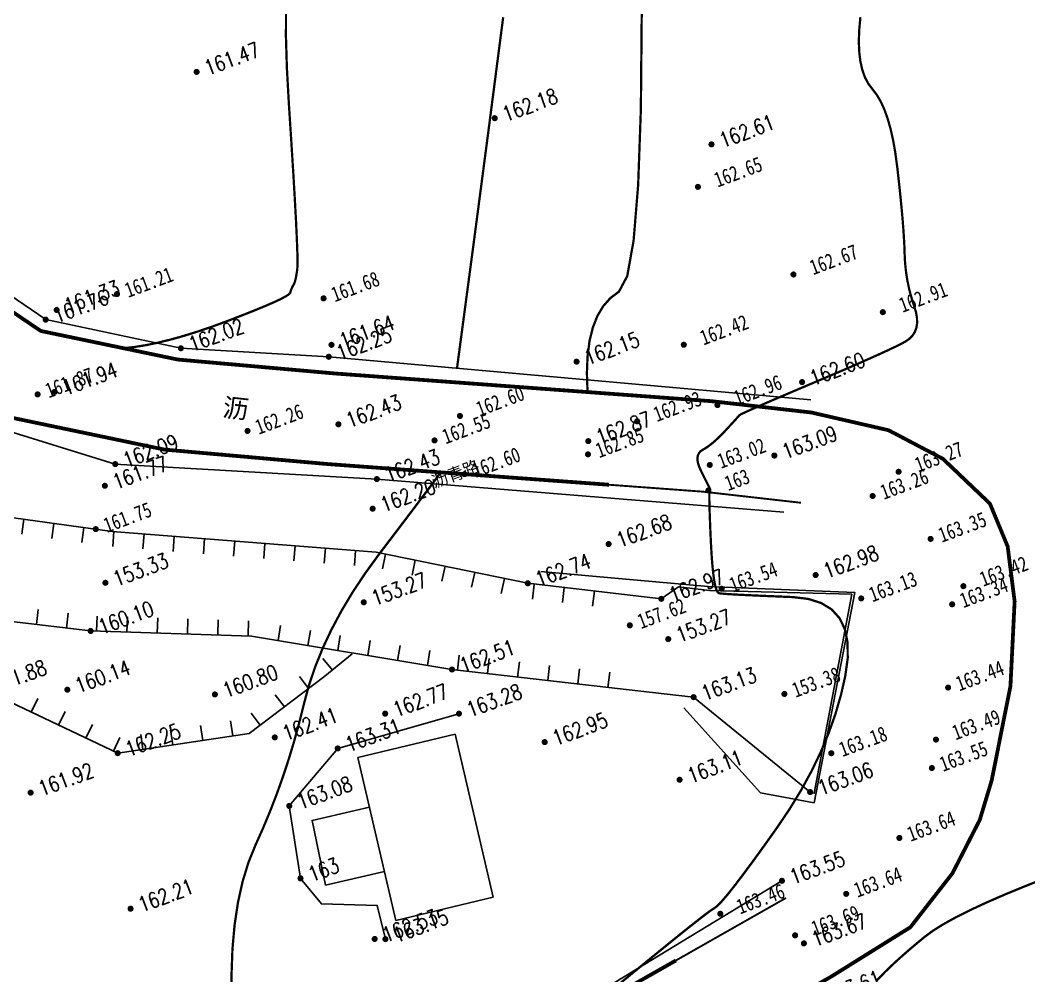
# Model space of a CAD drawing. Header units: millimetres. Extents: x -1471591 to 944464, y -468930 to 547002.
# Drawn here: x 540609 to 607174, y 20590 to 83664 of the extents above; entities that cross this region are included whole.
import ezdxf
from ezdxf.enums import TextEntityAlignment as Align

# ---------------------------------------------------------------- set-up
doc = ezdxf.new("R2010")
doc.units = ezdxf.units.MM
doc.header["$LTSCALE"] = 10
for name, color, linetype in [('DGX', 252, 'Continuous'), ('DLSS', 252, 'Continuous'), ('DMTZ', 252, 'Continuous'), ('GCD', 252, 'Continuous'), ('JMD', 252, 'Continuous'), ('ZBTZ', 252, 'Continuous')]:
    doc.layers.add(name, color=color, linetype=linetype)
doc.styles.get("Standard").update_dxf_attribs({"font": 'simplex.shx', "width": 0.8, "bigfont": 'hztxt.shx'})
doc.styles.add('宋体', font='', dxfattribs={"height": 1.25, "bigfont": 'hztxt.shx'})
doc.styles.get('宋体').set_extended_font_data('SimSun')
doc.linetypes.add('447', pattern='A,8,-1,[148,AAA.SHX,S=1,R=0,X=0,Y=0],-1', length=10)
doc.linetypes.add('X33', pattern='A,2,[150,symbolx.shx,S=1,R=0,X=0,Y=1],1e-11', length=2)
doc.linetypes.add('X34', pattern='A,2,[150,symbolx.shx,S=1,R=0,X=0,Y=0],1e-11', length=2)

# ---------------------------------------------------------------- blocks, each defined once
blk = doc.blocks.new('GC200')
at = {"layer": 'GCD', "const_width": 0.2, "flags": 128}
blk.add_lwpolyline([(-0.1, 0, 1), (0.1, 0, 1)], format="xyb", close=True, dxfattribs=at)
blk = doc.blocks.new('地形')
at = {"color": 0, "linetype": 'Continuous', "elevation": 152.25, "flags": 128}
blk.add_lwpolyline([(27.322, -81.707), (30.23, -78.613), (33.01, -66.08), (35.536, -56.756), (41.709, -42.09), (46.341, -34.147), (51.091, -30.01), (56.139, -27.344), (58.737, -20.883), (61.427, -17.047), (66.603, -18.091), (70.105, -19.676), (75.249, -15.154), (77.176, -13.918), (79.43, -15.1), (82.786, -17.772), (93.119, -22.943), (103.288, -28.193), (113.117, -32.228), (124.733, -38.932), (135.735, -44.55)], dxfattribs=at)
at = {"color": 0, "linetype": 'Continuous', "lineweight": 25, "const_width": 0.25, "elevation": 152.25, "flags": 128}
blk.add_lwpolyline([(131.839, -62.098), (125.615, -63.093), (111.126, -66.272), (105.516, -67.947), (88.548, -74.952), (77.021, -80.4), (62.728, -87.973), (56.188, -91.779), (54.655, -92.93)], dxfattribs=at)
at = {"color": 0, "linetype": 'Continuous', "const_width": 0.125, "elevation": 152.25}
blk.add_lwpolyline([(131.839, -62.098), (125.615, -63.093), (111.126, -66.272), (105.516, -67.947), (88.548, -74.952), (77.021, -80.4), (62.728, -87.973), (56.188, -91.779), (54.655, -92.93)], dxfattribs=at)
at = {"layer": 'DGX', "color": 252, "linetype": 'Continuous', "const_width": 0.15, "flags": 128}
for points in [[(142.983, 0.205), (139.482, -6.407), (135.824, -13.284), (132.01, -20.426)], [(165.065, -8.05), (164.705, -8.795), (164.414, -9.495), (164.194, -10.152), (164.044, -10.765), (163.963, -11.335), (163.952, -11.86), (164.012, -12.342), (164.141, -12.78), (164.28, -13.228), (164.37, -13.742), (164.41, -14.321), (164.401, -14.964), (164.342, -15.673), (164.234, -16.447), (164.076, -17.285), (163.869, -18.189), (163.642, -19.094), (163.425, -19.935), (163.219, -20.713), (163.023, -21.428), (162.837, -22.079), (162.661, -22.667), (162.496, -23.192), (162.341, -23.654), (162.2, -24.085), (162.076, -24.518), (161.97, -24.953), (161.882, -25.39), (161.811, -25.83), (161.758, -26.272), (161.722, -26.716), (161.704, -27.162), (161.674, -27.584), (161.603, -27.957), (161.491, -28.28), (161.337, -28.554), (161.142, -28.777), (160.906, -28.951), (160.629, -29.076), (160.31, -29.151), (159.91, -29.201), (159.389, -29.252), (158.747, -29.303), (157.984, -29.355), (157.1, -29.408), (156.095, -29.461), (154.969, -29.514), (153.723, -29.568), (152.495, -29.621), (151.427, -29.669), (150.518, -29.712), (149.77, -29.751), (149.18, -29.786), (148.751, -29.816), (148.481, -29.842), (148.37, -29.864), (148.324, -29.891), (148.248, -29.932), (148.14, -29.989), (148.001, -30.061), (147.832, -30.148), (147.632, -30.249), (147.4, -30.366), (147.139, -30.498), (146.867, -30.63), (146.608, -30.747), (146.362, -30.85), (146.128, -30.939), (145.906, -31.013), (145.696, -31.073), (145.499, -31.119), (145.314, -31.15), (145.148, -31.19), (145.008, -31.263), (144.895, -31.369), (144.807, -31.507), (144.746, -31.679), (144.71, -31.883), (144.701, -32.121), (144.717, -32.391), (144.745, -32.662), (144.771, -32.902), (144.793, -33.112), (144.812, -33.29), (144.827, -33.438), (144.84, -33.556), (144.85, -33.642), (144.857, -33.697), (144.86, -33.735), (144.861, -33.767), (144.858, -33.794), (144.852, -33.816), (144.842, -33.832), (144.83, -33.843), (144.814, -33.849), (144.795, -33.85), (144.76, -33.897), (144.695, -34.044), (144.601, -34.291), (144.478, -34.637), (144.325, -35.083), (144.143, -35.628), (143.931, -36.272), (143.69, -37.016), (143.456, -37.764), (143.264, -38.418), (143.114, -38.98), (143.007, -39.449), (142.943, -39.825), (142.921, -40.108), (142.941, -40.299), (143.004, -40.397), (143.147, -40.472), (143.408, -40.595), (143.787, -40.765), (144.285, -40.983), (144.901, -41.248), (145.635, -41.562), (146.487, -41.922), (147.457, -42.331), (148.38, -42.804), (149.09, -43.36), (149.589, -43.998), (149.874, -44.719), (149.948, -45.522), (149.809, -46.408), (149.457, -47.376), (148.893, -48.426), (148.185, -49.503), (147.403, -50.552), (146.547, -51.571), (145.615, -52.563), (144.61, -53.525), (143.529, -54.459), (142.374, -55.364), (141.145, -56.241), (139.947, -57.05), (138.888, -57.753), (137.967, -58.35), (137.184, -58.842), (136.54, -59.228), (136.035, -59.507), (135.668, -59.681), (135.439, -59.749), (135.123, -59.821), (134.494, -60.006), (133.552, -60.305), (132.297, -60.717), (130.729, -61.244), (128.848, -61.883), (126.654, -62.637)], [(156.859, -65.553), (155.237, -65.578), (153.755, -65.626), (152.412, -65.696), (151.209, -65.788), (150.145, -65.903), (149.221, -66.041), (148.437, -66.2), (147.792, -66.383), (147.232, -66.575), (146.701, -66.763), (146.199, -66.948), (145.726, -67.13), (145.282, -67.308), (144.868, -67.484), (144.483, -67.655), (144.127, -67.824), (143.787, -67.982)], [(129.73, 5.682), (129.098, 4.005), (128.429, 2.037), (127.724, -0.222), (127.04, -2.487), (126.435, -4.476), (125.907, -6.187), (125.458, -7.62), (125.086, -8.777), (124.793, -9.656), (124.578, -10.258), (124.441, -10.583), (124.346, -10.76), (124.257, -10.918), (124.174, -11.058), (124.097, -11.179), (124.026, -11.282), (123.96, -11.366), (123.901, -11.431), (123.847, -11.478), (123.796, -11.518), (123.746, -11.561), (123.696, -11.608), (123.646, -11.659), (123.596, -11.714), (123.546, -11.772), (123.497, -11.835), (123.448, -11.901), (123.334, -11.966), (123.089, -12.022), (122.715, -12.071), (122.21, -12.112), (121.575, -12.145), (120.809, -12.17), (119.914, -12.187), (118.888, -12.197), (117.823, -12.191), (116.812, -12.16), (115.854, -12.106), (114.949, -12.028), (114.098, -11.926), (113.299, -11.801), (112.554, -11.651), (111.862, -11.477)], [(160.53, 22.596), (157.212, 12.854), (154.245, 4.393), (151.627, -2.784), (149.36, -8.68), (147.443, -13.292), (145.876, -16.623), (144.659, -18.671), (143.792, -19.436), (143.121, -19.63), (142.489, -19.965), (141.896, -20.44), (141.343, -21.055), (140.83, -21.81), (140.356, -22.706), (139.922, -23.742), (139.527, -24.918)], [(128.59, -26.484), (128.442, -26.588), (128.134, -26.791), (127.667, -27.093), (127.041, -27.494), (126.254, -27.995), (125.309, -28.594), (124.204, -29.292), (122.939, -30.089), (121.635, -30.949), (120.412, -31.832), (119.27, -32.741), (118.209, -33.674), (117.228, -34.631), (116.329, -35.614), (115.51, -36.621), (114.772, -37.652), (114.064, -38.684), (113.336, -39.692), (112.587, -40.675), (111.817, -41.635), (111.027, -42.571), (110.216, -43.482), (109.385, -44.37), (108.532, -45.234), (107.689, -46.151), (106.883, -47.201), (106.115, -48.384), (105.385, -49.698), (104.692, -51.145), (104.037, -52.724), (103.42, -54.436)]]:
    blk.add_lwpolyline(points, dxfattribs=at)
at = {"layer": 'DLSS', "linetype": 'Continuous', "lineweight": 25, "const_width": 0.25, "flags": 128}
for points in [[(138.712, -31.144), (121.8, -23.358), (112.043, -18.687), (102.939, -12.93), (94.742, -1.379), (91.595, 7.291), (88.646, 20.805), (89.685, 29.517), (92.271, 37.105), (98.887, 50.274), (100.051, 54.5), (99.955, 58.597), (98.945, 62.071), (95.367, 70.886), (93.812, 78.492), (94.498, 86.515), (98.221, 100.4), (102.43, 112.22), (105.505, 119.504), (110.784, 124.829)], [(140.041, -25.154), (124.348, -17.929), (114.95, -13.43), (107.144, -8.494), (100.102, 1.43), (97.368, 8.961), (94.72, 21.097), (95.565, 28.18), (97.814, 34.781), (104.511, 48.111), (106.067, 53.758), (105.932, 59.52), (104.617, 64.042), (101.131, 72.629), (99.861, 78.844), (100.428, 85.475), (103.951, 98.615), (108.021, 110.046), (110.579, 116.105), (114.607, 120.168)]]:
    blk.add_lwpolyline(points, dxfattribs=at)
at = {"layer": 'DLSS', "linetype": 'Continuous', "const_width": 0.125, "flags": 128}
for points in [[(138.712, -31.144), (121.8, -23.358), (112.043, -18.687), (102.939, -12.93), (94.742, -1.379), (91.595, 7.291), (88.646, 20.805), (89.685, 29.517), (92.271, 37.105), (98.887, 50.274), (100.051, 54.5), (99.955, 58.597), (98.945, 62.071), (95.367, 70.886), (93.812, 78.492), (94.498, 86.515), (98.221, 100.4), (102.43, 112.22), (105.505, 119.504), (110.784, 124.829)], [(140.041, -25.154), (124.348, -17.929), (114.95, -13.43), (107.144, -8.494), (100.102, 1.43), (97.368, 8.961), (94.72, 21.097), (95.565, 28.18), (97.814, 34.781), (104.511, 48.111), (106.067, 53.758), (105.932, 59.52), (104.617, 64.042), (101.131, 72.629), (99.861, 78.844), (100.428, 85.475), (103.951, 98.615), (108.021, 110.046), (110.579, 116.105), (114.607, 120.168)]]:
    blk.add_lwpolyline(points, dxfattribs=at)
at = {"layer": 'DLSS', "linetype": 'Continuous', "lineweight": 25, "elevation": 152.25, "flags": 128}
for points in [[(140.041, -25.154, 0.25, 0.25, 0), (146.967, -28.343, 0.25, 0.25, 0), (152.885, -31.355, 0.25, 0.25, 0), (157.249, -34.237, 0.25, 0.25, 0), (159.946, -37.259, 0.25, 0.25, 0), (161.817, -41.116, 0.25, 0.25, 0), (161.925, -44.173, 0.25, 0.25, 0), (161.083, -47.736, 0.25, 0.25, 0), (158.865, -52.88, 0.25, 0.25, 0), (155.518, -58.28, 0.25, 0.25, 0), (153.876, -60.436, 0.25, 0.25, 0), (150.952, -63.104, 0.25, 0.25, 0), (147.104, -65.465, 0.25, 0.25, 0), (141.042, -66.692, 0.25, 0.25, 0), (130.443, -68.386, 0.25, 0.25, 0)], [(138.712, -31.144, 0.00000215, 0.00000215, 0), (144.352, -33.741, 0.00000215, 0.00000215, 0), (150.165, -36.7, 0.00000215, 0.00000215, 0), (152.554, -38.508, 0.00000215, 0.00000215, 0), (154.472, -40.59, 0.00000215, 0.00000215, 0), (155.545, -42.249, 0.00000215, 0.00000215, 0), (155.773, -44.037, 0.00000215, 0.00000215, 0), (155.249, -46.158, 0.00000215, 0.00000215, 0), (153.128, -50.72, 0.00000215, 0.00000215, 0), (150.39, -55.152, 0.00000215, 0.00000215, 0), (148.472, -57.429, 0.00000215, 0.00000215, 0), (146.033, -59.022, 0.00000215, 0.00000215, 0), (143.261, -60.198, 0.00000215, 0.00000215, 0), (140.096, -60.778, 0.00000215, 0.00000215, 0), (131.839, -62.098, 0.00000215, 0.00000215, 0)]]:
    blk.add_lwpolyline(points, format="xyseb", dxfattribs=at)
at = {"layer": 'DLSS', "linetype": 'Continuous', "const_width": 0.125, "elevation": 152.25, "flags": 128}
for points in [[(152.885, -31.355), (146.967, -28.343), (140.041, -25.154)], [(150.165, -36.7), (144.352, -33.741), (138.712, -31.144)]]:
    blk.add_lwpolyline(points, dxfattribs=at)
at = {"layer": 'DLSS', "linetype": 'Continuous', "const_width": 0.125, "elevation": 152.25}
blk.add_lwpolyline([(140.096, -60.778), (131.839, -62.098)], dxfattribs=at)
at = {"layer": 'DMTZ', "linetype": 'Continuous', "elevation": 152.25, "flags": 128}
for points in [[(137.126, -38.288), (131.409, -35.358), (122.76, -29.923), (106.929, -22.538), (96.734, -17.042), (79.802, -6.795), (71.977, 1.508), (65.17, 4.801), (61.696, 7.463), (53.808, 15.715)], [(71.098, -34.703), (76.332, -31.939), (76.719, -22.339), (75.6, -17.297), (78.996, -17.858), (81.219, -21.454), (89.854, -26.023), (95.32, -29.344), (102.135, -36.373), (110.718, -38.194), (116.719, -36.413), (118.923, -35.666)], [(101.742, -19.742), (101.268, -20.622)], [(103.503, -20.691), (103.028, -21.571)], [(105.263, -21.64), (104.789, -22.52)], [(107.026, -22.583), (106.604, -23.49)], [(108.839, -23.429), (108.416, -24.335)], [(110.651, -24.274), (110.229, -25.181)], [(112.464, -25.12), (112.041, -26.026)], [(100.086, -26.54), (100.545, -25.651)], [(101.863, -27.457), (102.322, -26.569)], [(114.276, -25.965), (113.854, -26.872)], [(116.089, -26.811), (115.666, -27.717)], [(103.655, -28.344), (104.035, -27.419)], [(117.901, -27.657), (117.479, -28.563)], [(105.505, -29.103), (105.885, -28.178)], [(119.714, -28.502), (119.291, -29.408)], [(107.355, -29.863), (107.735, -28.938)], [(109.205, -30.622), (109.585, -29.697)], [(121.526, -29.348), (121.104, -30.254)], [(111.055, -31.382), (111.435, -30.457)], [(123.301, -30.263), (122.769, -31.11)], [(97.739, -31.838), (98.457, -31.142)], [(112.906, -32.141), (113.285, -31.216)], [(124.994, -31.327), (124.462, -32.174)], [(99.131, -33.274), (99.849, -32.578)], [(114.651, -33.113), (115.151, -32.247)], [(126.688, -32.391), (126.156, -33.238)], [(116.384, -34.113), (116.883, -33.247)], [(128.381, -33.455), (127.849, -34.302)], [(100.523, -34.71), (101.241, -34.014)], [(118.116, -35.113), (118.616, -34.247)], [(130.074, -34.519), (129.542, -35.366)], [(117.335, -36.205), (117.014, -35.258)], [(119.848, -36.113), (120.348, -35.247)], [(101.915, -36.146), (102.633, -35.45)], [(103.782, -36.723), (103.99, -35.744)], [(115.425, -36.797), (115.14, -35.839)], [(131.786, -35.551), (131.33, -36.441)], [(105.739, -37.138), (105.946, -36.159)], [(107.695, -37.553), (107.903, -36.575)], [(113.508, -37.366), (113.223, -36.408)], [(121.58, -37.112), (122.08, -36.246)], [(133.566, -36.464), (133.11, -37.354)], [(109.652, -37.968), (109.859, -36.99)], [(111.59, -37.935), (111.306, -36.977)], [(123.312, -38.112), (123.812, -37.246)], [(135.346, -37.376), (134.89, -38.266)], [(125.053, -39.096), (125.508, -38.205)], [(126.835, -40.005), (127.289, -39.114)], [(128.616, -40.915), (129.071, -40.024)], [(130.397, -41.824), (130.852, -40.933)], [(132.178, -42.734), (132.633, -41.843)], [(133.96, -43.643), (134.414, -42.752)]]:
    blk.add_lwpolyline(points, dxfattribs=at)
at = {"layer": 'DMTZ', "linetype": 'X33', "elevation": 152.25, "flags": 128}
for points in [[(138.517, -32.019), (124.493, -25.423), (108.667, -18.447), (100.195, -11.899), (94.409, -3.743), (91.9, 2.848), (88.765, 13.783)], [(148.87, -36.888), (138.517, -32.019)], [(144.035, -54.79), (144.262, -54.963), (151.177, -43.529), (142.486, -39.999), (140.637, -39.069), (139.302, -39.404), (137.126, -38.288)], [(114.382, -54.061), (114.66, -51.788), (111.243, -50.403), (110.538, -48.339), (111.519, -43.601), (115.841, -41.17), (124.141, -41.825)], [(135.735, -44.55), (139.026, -46.23), (144.035, -54.79)]]:
    blk.add_lwpolyline(points, dxfattribs=at)
at = {"layer": 'DMTZ', "linetype": 'X34', "elevation": 152.25, "flags": 128}
for points in [[(140.218, -24.36), (124.347, -16.754), (115.405, -12.804), (107.71, -7.907), (100.849, 1.8), (97.975, 10.71)], [(153.145, -30.555), (140.218, -24.36)], [(140.24, -59.626), (132.043, -61.183)], [(132.043, -61.183), (125.306, -62.462), (110.959, -65.645), (104.774, -67.083), (87.957, -73.83), (77.774, -79.045)]]:
    blk.add_lwpolyline(points, dxfattribs=at)
at = {"layer": 'JMD', "linetype": '447', "flags": 128}
for points, elevation in [([(137.353, -37.263), (132.483, -34.921)], 152.25), ([(138.172, -46.663), (140.953, -53.698), (144.033, -55.549), (151.41, -43.485), (142.476, -39.727), (137.353, -37.263)], 152.25), ([(115.891, -49.848), (111.937, -49.334), (112.594, -45.028), (116.451, -45.529)], 315.341)]:
    blk.add_lwpolyline(points, dxfattribs=dict(at, elevation=elevation))
at = {"layer": 'JMD', "linetype": 'Continuous', "elevation": 152.25, "flags": 128}
blk.add_lwpolyline([(115.461, -53.152), (116.882, -42.208), (123.431, -43.008), (122.01, -53.952)], close=True, dxfattribs=at)
at = {"layer": 'GCD'}
ref = blk.add_blockref('GC200', (122.771, 3.914, 313.722), dxfattribs=at)
ref.add_attrib('height', '161.47', dxfattribs={"height": 1, "width": 0.8}).set_placement((123.371, 3.914, 313.722), align=Align.MIDDLE_LEFT)
ref = blk.add_blockref('GC200', (140.126, -5.841, 314.425), dxfattribs=at)
ref.add_attrib('height', '162.18', dxfattribs={"height": 1, "width": 0.8}).set_placement((140.726, -5.841, 314.425), align=Align.MIDDLE_LEFT)
ref = blk.add_blockref('GC200', (108.611, -7.566, 313.576), dxfattribs=at)
ref.add_attrib('height', '161.33', dxfattribs={"height": 1, "width": 0.8}).set_placement((109.211, -7.566, 313.576), align=Align.MIDDLE_LEFT)
ref = blk.add_blockref('GC200', (107.71, -7.907, 314.011), dxfattribs=at)
ref.add_attrib('height', '161.76', dxfattribs={"height": 1, "width": 0.8}).set_placement((108.31, -7.907, 314.011), align=Align.MIDDLE_LEFT)
at = {"layer": 'GCD', "linetype": 'Continuous'}
ref = blk.add_blockref('GC200', (112.714, -7.976, 313.463), dxfattribs=at)
ref.add_attrib('height', '161.21', dxfattribs={"linetype": 'Continuous', "height": 1, "style": '宋体', "width": 0.8}).set_placement((113.314, -7.976, 313.463), align=Align.MIDDLE_LEFT)
ref = blk.add_blockref('GC200', (105.484, -12.345, 314.124), dxfattribs=at)
ref.add_attrib('height', '161.87', dxfattribs={"linetype": 'Continuous', "height": 1, "style": '宋体', "width": 0.8}).set_placement((106.084, -12.345, 314.124), align=Align.MIDDLE_LEFT)
at = {"layer": 'GCD'}
ref = blk.add_blockref('GC200', (152.917, -12.475, 314.856), dxfattribs=at)
ref.add_attrib('height', '162.61', dxfattribs={"height": 1, "width": 0.8}).set_placement((153.517, -12.475, 314.856), align=Align.MIDDLE_LEFT)
ref = blk.add_blockref('GC200', (106.588, -12.584, 314.194), dxfattribs=at)
ref.add_attrib('height', '161.94', dxfattribs={"height": 1, "width": 0.8}).set_placement((107.188, -12.584, 314.194), align=Align.MIDDLE_LEFT)
ref = blk.add_blockref('GC200', (115.405, -12.804, 314.269), dxfattribs=at)
ref.add_attrib('height', '162.02', dxfattribs={"height": 1, "width": 0.8}).set_placement((116.005, -12.804, 314.269), align=Align.MIDDLE_LEFT)
at = {"layer": 'GCD', "linetype": 'Continuous'}
ref = blk.add_blockref('GC200', (125.376, -13.02, 313.928), dxfattribs=at)
ref.add_attrib('height', '161.68', dxfattribs={"linetype": 'Continuous', "height": 1, "style": '宋体', "width": 0.8}).set_placement((125.976, -13.02, 313.928), align=Align.MIDDLE_LEFT)
ref = blk.add_blockref('GC200', (151.096, -14.785, 314.9), dxfattribs=at)
ref.add_attrib('height', '162.65', dxfattribs={"linetype": 'Continuous', "height": 1, "style": '宋体', "width": 0.8}).set_placement((152.296, -14.785, 314.9), align=Align.MIDDLE_LEFT)
at = {"layer": 'GCD'}
ref = blk.add_blockref('GC200', (124.794, -16.076, 313.889), dxfattribs=at)
ref.add_attrib('height', '161.64', dxfattribs={"height": 1, "width": 0.8}).set_placement((125.394, -16.076, 313.889), align=Align.MIDDLE_LEFT)
ref = blk.add_blockref('GC200', (124.347, -16.754, 314.502), dxfattribs=at)
ref.add_attrib('height', '162.25', dxfattribs={"height": 1, "width": 0.8}).set_placement((124.947, -16.754, 314.502), align=Align.MIDDLE_LEFT)
ref = blk.add_blockref('GC200', (108.667, -18.447, 314.335), dxfattribs=at)
ref.add_attrib('height', '162.09', dxfattribs={"height": 1, "width": 0.8}).set_placement((109.267, -18.447, 314.335), align=Align.MIDDLE_LEFT)
ref = blk.add_blockref('GC200', (107.524, -19.549, 314.024), dxfattribs=at)
ref.add_attrib('height', '161.77', dxfattribs={"height": 1, "width": 0.8}).set_placement((108.124, -19.549, 314.024), align=Align.MIDDLE_LEFT)
at = {"layer": 'GCD', "linetype": 'Continuous'}
ref = blk.add_blockref('GC200', (117.612, -19.456, 314.51), dxfattribs=at)
ref.add_attrib('height', '162.26', dxfattribs={"linetype": 'Continuous', "height": 1, "style": '宋体', "width": 0.8}).set_placement((118.212, -19.456, 314.51), align=Align.MIDDLE_LEFT)
at = {"layer": 'GCD'}
ref = blk.add_blockref('GC200', (123.383, -21.15, 314.675), dxfattribs=at)
ref.add_attrib('height', '162.43', dxfattribs={"height": 1, "width": 0.8}).set_placement((123.983, -21.15, 314.675), align=Align.MIDDLE_LEFT)
at = {"layer": 'GCD', "linetype": 'Continuous'}
ref = blk.add_blockref('GC200', (105.963, -22.017, 314), dxfattribs=at)
ref.add_attrib('height', '161.75', dxfattribs={"linetype": 'Continuous', "height": 1, "style": '宋体', "width": 0.8}).set_placement((106.563, -22.017, 314), align=Align.MIDDLE_LEFT)
ref = blk.add_blockref('GC200', (154.974, -22.412, 314.922), dxfattribs=at)
ref.add_attrib('height', '162.67', dxfattribs={"linetype": 'Continuous', "height": 1, "style": '宋体', "width": 0.8}).set_placement((156.174, -22.412, 314.922), align=Align.MIDDLE_LEFT)
at = {"layer": 'GCD'}
ref = blk.add_blockref('GC200', (139.553, -22.783, 314.397), dxfattribs=at)
ref.add_attrib('height', '162.15', dxfattribs={"height": 1, "width": 0.8}).set_placement((140.153, -22.783, 314.397), align=Align.MIDDLE_LEFT)
at = {"layer": 'GCD', "linetype": 'Continuous'}
ref = blk.add_blockref('GC200', (131.087, -23.443, 314.851), dxfattribs=at)
ref.add_attrib('height', '162.60', dxfattribs={"linetype": 'Continuous', "height": 1, "style": '宋体', "width": 0.8}).set_placement((132.287, -23.443, 314.851), align=Align.MIDDLE_LEFT)
ref = blk.add_blockref('GC200', (128.95, -24.369, 314.803), dxfattribs=at)
ref.add_attrib('height', '162.55', dxfattribs={"linetype": 'Continuous', "height": 1, "style": '宋体', "width": 0.8}).set_placement((129.55, -24.369, 314.803), align=Align.MIDDLE_LEFT)
ref = blk.add_blockref('GC200', (146.572, -24.221, 314.666), dxfattribs=at)
ref.add_attrib('height', '162.42', dxfattribs={"linetype": 'Continuous', "height": 1, "style": '宋体', "width": 0.8}).set_placement((147.772, -24.221, 314.666), align=Align.MIDDLE_LEFT)
at = {"layer": 'GCD'}
ref = blk.add_blockref('GC200', (105.317, -25.559, 305.58), dxfattribs=at)
ref.add_attrib('height', '153.33', dxfattribs={"height": 1, "width": 0.8}).set_placement((105.917, -25.559, 305.58), align=Align.MIDDLE_LEFT)
ref = blk.add_blockref('GC200', (124.493, -25.423, 314.68), dxfattribs=at)
ref.add_attrib('height', '162.43', dxfattribs={"height": 1, "width": 0.8}).set_placement((125.093, -25.423, 314.68), align=Align.MIDDLE_LEFT)
at = {"layer": 'GCD', "linetype": 'Continuous'}
ref = blk.add_blockref('GC200', (159.627, -26.807, 315.162), dxfattribs=at)
ref.add_attrib('height', '162.91', dxfattribs={"linetype": 'Continuous', "height": 1, "style": '宋体', "width": 0.8}).set_placement((160.827, -26.807, 315.162), align=Align.MIDDLE_LEFT)
at = {"layer": 'GCD'}
ref = blk.add_blockref('GC200', (123.546, -27.158, 314.453), dxfattribs=at)
ref.add_attrib('height', '162.20', dxfattribs={"height": 1, "width": 0.8}).set_placement((124.146, -27.158, 314.453), align=Align.MIDDLE_LEFT)
at = {"layer": 'GCD', "linetype": 'Continuous'}
ref = blk.add_blockref('GC200', (130.025, -27.145, 314.85), dxfattribs=at)
ref.add_attrib('height', '162.60', dxfattribs={"linetype": 'Continuous', "height": 1, "style": '宋体', "width": 0.8}).set_placement((130.625, -27.145, 314.85), align=Align.MIDDLE_LEFT)
at = {"layer": 'GCD'}
ref = blk.add_blockref('GC200', (103.288, -28.193, 312.348), dxfattribs=at)
ref.add_attrib('height', '160.10', dxfattribs={"height": 1, "width": 0.8}).set_placement((103.888, -28.193, 312.348), align=Align.MIDDLE_LEFT)
ref = blk.add_blockref('GC200', (138.438, -27.966, 315.124), dxfattribs=at)
ref.add_attrib('height', '162.87', dxfattribs={"height": 1, "width": 0.8}).set_placement((139.038, -27.966, 315.124), align=Align.MIDDLE_LEFT)
at = {"layer": 'GCD', "linetype": 'Continuous'}
ref = blk.add_blockref('GC200', (141.919, -27.875, 315.183), dxfattribs=at)
ref.add_attrib('height', '162.93', dxfattribs={"linetype": 'Continuous', "height": 1, "style": '宋体', "width": 0.8}).set_placement((143.119, -27.875, 315.183), align=Align.MIDDLE_LEFT)
ref = blk.add_blockref('GC200', (138.113, -28.777, 315.103), dxfattribs=at)
ref.add_attrib('height', '162.85', dxfattribs={"linetype": 'Continuous', "height": 1, "style": '宋体', "width": 0.8}).set_placement((138.713, -28.777, 315.103), align=Align.MIDDLE_LEFT)
ref = blk.add_blockref('GC200', (147.258, -28.723, 315.211), dxfattribs=at)
ref.add_attrib('height', '162.96', dxfattribs={"linetype": 'Continuous', "height": 1, "style": '宋体', "width": 0.8}).set_placement((148.458, -28.723, 315.211), align=Align.MIDDLE_LEFT)
at = {"layer": 'GCD'}
ref = blk.add_blockref('GC200', (95.32, -29.344, 314.125), dxfattribs=at)
ref.add_attrib('height', '161.88', dxfattribs={"height": 1, "width": 0.8}).set_placement((95.92, -29.344, 314.125), align=Align.MIDDLE_LEFT)
ref = blk.add_blockref('GC200', (153.02, -29.264, 314.854), dxfattribs=at)
ref.add_attrib('height', '162.60', dxfattribs={"height": 1, "width": 0.8}).set_placement((153.62, -29.264, 314.854), align=Align.MIDDLE_LEFT)
ref = blk.add_blockref('GC200', (100.492, -31.287, 312.385), dxfattribs=at)
ref.add_attrib('height', '160.14', dxfattribs={"height": 1, "width": 0.8}).set_placement((101.092, -31.287, 312.385), align=Align.MIDDLE_LEFT)
at = {"layer": 'GCD', "linetype": 'Continuous'}
ref = blk.add_blockref('GC200', (145.398, -32.25, 315.27), dxfattribs=at)
ref.add_attrib('height', '163.02', dxfattribs={"linetype": 'Continuous', "height": 1, "style": '宋体', "width": 0.8}).set_placement((145.998, -32.25, 315.27), align=Align.MIDDLE_LEFT)
at = {"layer": 'GCD'}
ref = blk.add_blockref('GC200', (120.836, -32.737, 305.52), dxfattribs=at)
ref.add_attrib('height', '153.27', dxfattribs={"height": 1, "width": 0.8}).set_placement((121.436, -32.737, 305.52), align=Align.MIDDLE_LEFT)
ref = blk.add_blockref('GC200', (149.608, -33.162, 315.344), dxfattribs=at)
ref.add_attrib('height', '163.09', dxfattribs={"height": 1, "width": 0.8}).set_placement((150.208, -33.162, 315.344), align=Align.MIDDLE_LEFT)
at = {"layer": 'GCD', "linetype": 'Continuous'}
ref = blk.add_blockref('GC200', (144.723, -33.794, 315.246), dxfattribs=at)
ref.add_attrib('height', '163', dxfattribs={"linetype": 'Continuous', "height": 1, "style": '宋体', "width": 0.8}).set_placement((145.923, -33.794, 315.246), align=Align.MIDDLE_LEFT)
at = {"layer": 'GCD'}
ref = blk.add_blockref('GC200', (109.501, -34.989, 313.053), dxfattribs=at)
ref.add_attrib('height', '160.80', dxfattribs={"height": 1, "width": 0.8}).set_placement((110.101, -34.989, 313.053), align=Align.MIDDLE_LEFT)
ref = blk.add_blockref('GC200', (137.316, -34.801, 314.931), dxfattribs=at)
ref.add_attrib('height', '162.68', dxfattribs={"height": 1, "width": 0.8}).set_placement((137.916, -34.801, 314.931), align=Align.MIDDLE_LEFT)
ref = blk.add_blockref('GC200', (131.409, -35.358, 314.992), dxfattribs=at)
ref.add_attrib('height', '162.74', dxfattribs={"height": 1, "width": 0.8}).set_placement((132.009, -35.358, 314.992), align=Align.MIDDLE_LEFT)
ref = blk.add_blockref('GC200', (102.135, -36.373, 314.5), dxfattribs=at)
ref.add_attrib('height', '162.25', dxfattribs={"height": 1, "width": 0.8}).set_placement((102.735, -36.373, 314.5), align=Align.MIDDLE_LEFT)
ref = blk.add_blockref('GC200', (95.838, -36.799, 314.168), dxfattribs=at)
ref.add_attrib('height', '161.92', dxfattribs={"height": 1, "width": 0.8}).set_placement((96.438, -36.799, 314.168), align=Align.MIDDLE_LEFT)
at = {"layer": 'GCD', "linetype": 'Continuous'}
ref = blk.add_blockref('GC200', (156.911, -37.038, 315.516), dxfattribs=at)
ref.add_attrib('height', '163.27', dxfattribs={"linetype": 'Continuous', "height": 1, "style": '宋体', "width": 0.8}).set_placement((158.111, -37.038, 315.516), align=Align.MIDDLE_LEFT)
ref = blk.add_blockref('GC200', (154.744, -37.934, 315.506), dxfattribs=at)
ref.add_attrib('height', '163.26', dxfattribs={"linetype": 'Continuous', "height": 1, "style": '宋体', "width": 0.8}).set_placement((155.344, -37.934, 315.506), align=Align.MIDDLE_LEFT)
at = {"layer": 'GCD'}
ref = blk.add_blockref('GC200', (112.21, -39.031, 314.656), dxfattribs=at)
ref.add_attrib('height', '162.41', dxfattribs={"height": 1, "width": 0.8}).set_placement((112.81, -39.031, 314.656), align=Align.MIDDLE_LEFT)
ref = blk.add_blockref('GC200', (124.733, -38.932, 314.761), dxfattribs=at)
ref.add_attrib('height', '162.51', dxfattribs={"height": 1, "width": 0.8}).set_placement((125.333, -38.932, 314.761), align=Align.MIDDLE_LEFT)
ref = blk.add_blockref('GC200', (139.302, -39.404, 315.224), dxfattribs=at)
ref.add_attrib('height', '162.97', dxfattribs={"height": 1, "width": 0.8}).set_placement((139.902, -39.404, 315.224), align=Align.MIDDLE_LEFT)
ref = blk.add_blockref('GC200', (119.58, -40.117, 315.015), dxfattribs=at)
ref.add_attrib('height', '162.77', dxfattribs={"height": 1, "width": 0.8}).set_placement((120.18, -40.117, 315.015), align=Align.MIDDLE_LEFT)
at = {"layer": 'GCD', "linetype": 'Continuous'}
ref = blk.add_blockref('GC200', (136.746, -40.314, 309.872), dxfattribs=at)
ref.add_attrib('height', '157.62', dxfattribs={"linetype": 'Continuous', "height": 1, "style": '宋体', "width": 0.8}).set_placement((137.346, -40.314, 309.872), align=Align.MIDDLE_LEFT)
ref = blk.add_blockref('GC200', (143.263, -40.179, 315.79), dxfattribs=at)
ref.add_attrib('height', '163.54', dxfattribs={"linetype": 'Continuous', "height": 1, "style": '宋体', "width": 0.8}).set_placement((143.863, -40.179, 315.79), align=Align.MIDDLE_LEFT)
at = {"layer": 'GCD'}
ref = blk.add_blockref('GC200', (115.841, -41.17, 315.562), dxfattribs=at)
ref.add_attrib('height', '163.31', dxfattribs={"height": 1, "width": 0.8}).set_placement((116.441, -41.17, 315.562), align=Align.MIDDLE_LEFT)
ref = blk.add_blockref('GC200', (149.392, -41.502, 315.234), dxfattribs=at)
ref.add_attrib('height', '162.98', dxfattribs={"height": 1, "width": 0.8}).set_placement((149.992, -41.502, 315.234), align=Align.MIDDLE_LEFT)
ref = blk.add_blockref('GC200', (124.141, -41.825, 315.532), dxfattribs=at)
ref.add_attrib('height', '163.28', dxfattribs={"height": 1, "width": 0.8}).set_placement((124.741, -41.825, 315.532), align=Align.MIDDLE_LEFT)
ref = blk.add_blockref('GC200', (138.802, -42.053, 305.52), dxfattribs=at)
ref.add_attrib('height', '153.27', dxfattribs={"height": 1, "width": 0.8}).set_placement((139.402, -42.053, 305.52), align=Align.MIDDLE_LEFT)
at = {"layer": 'GCD', "linetype": 'Continuous'}
ref = blk.add_blockref('GC200', (157.336, -41.928, 315.603), dxfattribs=at)
ref.add_attrib('height', '163.35', dxfattribs={"linetype": 'Continuous', "height": 1, "style": '宋体', "width": 0.8}).set_placement((157.936, -41.928, 315.603), align=Align.MIDDLE_LEFT)
at = {"layer": 'GCD'}
ref = blk.add_blockref('GC200', (111.519, -43.601, 315.329), dxfattribs=at)
ref.add_attrib('height', '163.08', dxfattribs={"height": 1, "width": 0.8}).set_placement((112.119, -43.601, 315.329), align=Align.MIDDLE_LEFT)
at = {"layer": 'GCD', "linetype": 'Continuous'}
ref = blk.add_blockref('GC200', (151.669, -44.003, 315.384), dxfattribs=at)
ref.add_attrib('height', '163.13', dxfattribs={"linetype": 'Continuous', "height": 1, "style": '宋体', "width": 0.8}).set_placement((152.269, -44.003, 315.384), align=Align.MIDDLE_LEFT)
at = {"layer": 'GCD'}
ref = blk.add_blockref('GC200', (128.783, -45.564, 315.199), dxfattribs=at)
ref.add_attrib('height', '162.95', dxfattribs={"height": 1, "width": 0.8}).set_placement((129.383, -45.564, 315.199), align=Align.MIDDLE_LEFT)
at = {"layer": 'GCD', "linetype": 'Continuous'}
ref = blk.add_blockref('GC200', (158.27, -45.608, 315.673), dxfattribs=at)
ref.add_attrib('height', '163.42', dxfattribs={"linetype": 'Continuous', "height": 1, "style": '宋体', "width": 0.8}).set_placement((159.47, -45.608, 315.673), align=Align.MIDDLE_LEFT)
at = {"layer": 'GCD'}
ref = blk.add_blockref('GC200', (99.331, -46.285, 314.458), dxfattribs=at)
ref.add_attrib('height', '162.21', dxfattribs={"height": 1, "width": 0.8}).set_placement((99.931, -46.285, 314.458), align=Align.MIDDLE_LEFT)
ref = blk.add_blockref('GC200', (139.026, -46.23, 315.377), dxfattribs=at)
ref.add_attrib('height', '163.13', dxfattribs={"height": 1, "width": 0.8}).set_placement((139.626, -46.23, 315.377), align=Align.MIDDLE_LEFT)
at = {"layer": 'GCD', "linetype": 'Continuous'}
ref = blk.add_blockref('GC200', (157.155, -46.469, 315.593), dxfattribs=at)
ref.add_attrib('height', '163.34', dxfattribs={"linetype": 'Continuous', "height": 1, "style": '宋体', "width": 0.8}).set_placement((157.755, -46.469, 315.593), align=Align.MIDDLE_LEFT)
at = {"layer": 'GCD'}
ref = blk.add_blockref('GC200', (110.538, -48.339, 315.254), dxfattribs=at)
ref.add_attrib('height', '163', dxfattribs={"height": 1, "width": 0.8}).set_placement((111.138, -48.339, 315.254), align=Align.MIDDLE_LEFT)
at = {"layer": 'GCD', "linetype": 'Continuous'}
ref = blk.add_blockref('GC200', (144.713, -48.129, 305.632), dxfattribs=at)
ref.add_attrib('height', '153.38', dxfattribs={"linetype": 'Continuous', "height": 1, "style": '宋体', "width": 0.8}).set_placement((145.313, -48.129, 305.632), align=Align.MIDDLE_LEFT)
at = {"layer": 'GCD'}
ref = blk.add_blockref('GC200', (136.249, -51.012, 315.364), dxfattribs=at)
ref.add_attrib('height', '163.11', dxfattribs={"height": 1, "width": 0.8}).set_placement((136.849, -51.012, 315.364), align=Align.MIDDLE_LEFT)
at = {"layer": 'GCD', "linetype": 'Continuous'}
ref = blk.add_blockref('GC200', (154.981, -51.521, 315.693), dxfattribs=at)
ref.add_attrib('height', '163.44', dxfattribs={"linetype": 'Continuous', "height": 1, "style": '宋体', "width": 0.8}).set_placement((155.581, -51.521, 315.693), align=Align.MIDDLE_LEFT)
ref = blk.add_blockref('GC200', (146.241, -52.88, 315.432), dxfattribs=at)
ref.add_attrib('height', '163.18', dxfattribs={"linetype": 'Continuous', "height": 1, "style": '宋体', "width": 0.8}).set_placement((146.841, -52.88, 315.432), align=Align.MIDDLE_LEFT)
at = {"layer": 'GCD'}
ref = blk.add_blockref('GC200', (113.724, -53.802, 314.784), dxfattribs=at)
ref.add_attrib('height', '162.53', dxfattribs={"height": 1, "width": 0.8}).set_placement((114.324, -53.802, 314.784), align=Align.MIDDLE_LEFT)
ref = blk.add_blockref('GC200', (114.382, -54.061, 315.398), dxfattribs=at)
ref.add_attrib('height', '163.15', dxfattribs={"height": 1, "width": 0.8}).set_placement((114.982, -54.061, 315.398), align=Align.MIDDLE_LEFT)
ref = blk.add_blockref('GC200', (144.035, -54.79, 315.309), dxfattribs=at)
ref.add_attrib('height', '163.06', dxfattribs={"height": 1, "width": 0.8}).set_placement((144.635, -54.79, 315.309), align=Align.MIDDLE_LEFT)
at = {"layer": 'GCD', "linetype": 'Continuous'}
ref = blk.add_blockref('GC200', (153.024, -54.458, 315.737), dxfattribs=at)
ref.add_attrib('height', '163.49', dxfattribs={"linetype": 'Continuous', "height": 1, "style": '宋体', "width": 0.8}).set_placement((154.224, -54.458, 315.737), align=Align.MIDDLE_LEFT)
ref = blk.add_blockref('GC200', (152.114, -56.12, 315.805), dxfattribs=at)
ref.add_attrib('height', '163.55', dxfattribs={"linetype": 'Continuous', "height": 1, "style": '宋体', "width": 0.8}).set_placement((152.714, -56.12, 315.805), align=Align.MIDDLE_LEFT)
at = {"layer": 'GCD'}
ref = blk.add_blockref('GC200', (140.24, -59.626, 315.797), dxfattribs=at)
ref.add_attrib('height', '163.55', dxfattribs={"height": 1, "width": 0.8}).set_placement((140.84, -59.626, 315.797), align=Align.MIDDLE_LEFT)
at = {"layer": 'GCD', "linetype": 'Continuous'}
ref = blk.add_blockref('GC200', (148.491, -59.694, 315.887), dxfattribs=at)
ref.add_attrib('height', '163.64', dxfattribs={"linetype": 'Continuous', "height": 1, "style": '宋体', "width": 0.8}).set_placement((149.091, -59.694, 315.887), align=Align.MIDDLE_LEFT)
ref = blk.add_blockref('GC200', (135.667, -60.237, 315.706), dxfattribs=at)
ref.add_attrib('height', '163.46', dxfattribs={"linetype": 'Continuous', "height": 1, "style": '宋体', "width": 0.8}).set_placement((136.867, -60.237, 315.706), align=Align.MIDDLE_LEFT)
ref = blk.add_blockref('GC200', (143.908, -61.918, 315.886), dxfattribs=at)
ref.add_attrib('height', '163.64', dxfattribs={"linetype": 'Continuous', "height": 1, "style": '宋体', "width": 0.8}).set_placement((144.508, -61.918, 315.886), align=Align.MIDDLE_LEFT)
ref = blk.add_blockref('GC200', (139.792, -63.302, 315.941), dxfattribs=at)
ref.add_attrib('height', '163.69', dxfattribs={"linetype": 'Continuous', "height": 1, "style": '宋体', "width": 0.8}).set_placement((140.992, -63.302, 315.941), align=Align.MIDDLE_LEFT)
at = {"layer": 'GCD'}
ref = blk.add_blockref('GC200', (140.15, -64, 315.918), dxfattribs=at)
ref.add_attrib('height', '163.67', dxfattribs={"height": 1, "width": 0.8}).set_placement((140.75, -64, 315.918), align=Align.MIDDLE_LEFT)
ref = blk.add_blockref('GC200', (139.698, -67.829, 315.86), dxfattribs=at)
ref.add_attrib('height', '163.61', dxfattribs={"height": 1, "width": 0.8}).set_placement((140.298, -67.829, 315.86), align=Align.MIDDLE_LEFT)
at = {"layer": 'DLSS', "linetype": 'Continuous', "style": '宋体'}
blk.add_text('沥', height=1.25, rotation=333.13192, dxfattribs=at).set_placement((117.417, -17.786, 152.25), align=Align.MIDDLE)
at = {"layer": 'ZBTZ', "linetype": 'Continuous', "style": '宋体'}
blk.add_text('沥青路', height=0.8, dxfattribs=at).set_placement((129.472, -26.905, -146.39), align=Align.MIDDLE)

msp = doc.modelspace()

# ---------------------------------------------------------------- block references
at = {"xscale": 1000, "yscale": 1000, "zscale": 1000, "rotation": 20.51376453450802}
msp.add_blockref('地形', (438640.4, 33561.1, -152250), dxfattribs=at)

doc.saveas('drawing.dxf')
